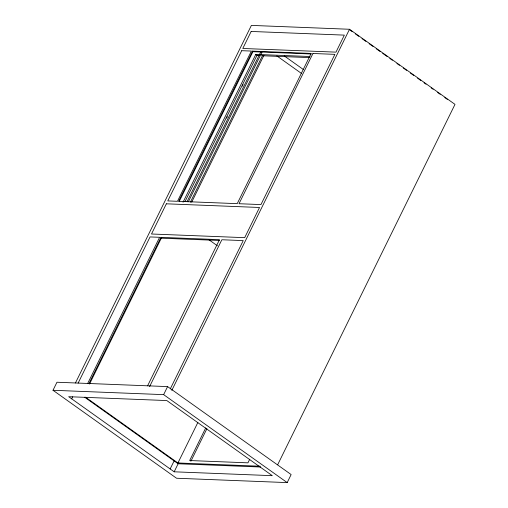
<?xml version="1.0" encoding="UTF-8"?>
<svg xmlns="http://www.w3.org/2000/svg" width="508" height="508" viewBox="0 0 508 508"><rect width="100%" height="100%" fill="white"/><g stroke="black" fill="none" stroke-linecap="round" stroke-linejoin="round"><path stroke-width="0.76" d="M53.003 390.277L56.96 382.238L167.596 386.601L291.141 474.561L287.185 482.6L176.549 478.238L53.003 390.277L163.639 394.64L287.185 482.6M75.438 382.975L251.384 25.4L349.51 29.267L454.997 104.369L277.647 464.788M78.143 383.083L150.063 236.925L159.607 237.299L87.687 383.457M71.672 398.831L72.663 396.818M252.533 51.111L178.613 201.339L237.223 203.651L311.144 53.423L252.533 51.111L252.921 51.695L311.271 53.994M89.021 383.508L160.941 237.35L219.507 239.662L147.587 385.82M179.102 201.714L252.921 51.695M89.522 384.054L161.303 238.182L160.941 237.35M183.032 202.228L255.778 54.394L310.045 56.528M184.963 201.682L257.01 55.27L259.226 55.353M226.644 118.11L227.343 116.688M242.386 86.125L243.084 84.703M187.071 201.663L260.839 51.752M188.392 201.714L262.153 51.803M190.379 202.171L262.426 55.759L309.34 57.607M191.694 202.159L263.95 55.302M149.587 386.62L221.856 239.751L243.243 240.595L170.275 388.88M163.639 394.64L167.596 386.601M171.812 390.398L349.51 29.267M170.155 468.947L174.111 460.908M85.484 397.161L177.927 462.978L197.866 422.459M174.168 471.805L272.294 475.672L166.808 400.564L68.682 396.697L174.168 471.805L178.822 462.344M205.753 427.857L189.674 460.54L247.955 462.839L249.701 459.283M190.868 461.277L206.915 428.663M258.896 55.62L257.423 55.562L255.778 54.394M161.303 238.182L219.329 240.468M177.927 462.978L260.166 466.223M260.42 467.004L178.124 463.766L84.639 397.205M349.72 29.883L352.304 31.725M355.536 34.023L358.769 36.322M362.001 38.627L365.881 41.389M369.113 43.688L372.993 46.45M376.225 48.749L380.098 51.511M382.689 53.353L387.21 56.578M389.795 58.42L392.386 60.255M396.907 63.481L399.491 65.322M403.371 68.085L406.603 70.383M410.483 73.146L413.715 75.444M417.595 78.207L420.827 80.512M424.059 82.81L425.996 84.195M431.171 87.871L433.108 89.256M437.636 92.475L440.22 94.317M444.748 97.542L447.332 99.377M284.289 55.931L303.613 69.691M276.873 55.924L301.333 73.343M260.788 54.591L262.426 55.759M209.048 239.846L217.424 245.809M166.357 203.81L151.505 233.998L244.685 237.668L259.537 207.48L166.357 203.81M241.706 50.686L167.78 200.914L177.463 201.295L251.384 51.067L241.706 50.686M251.168 31.452L242.792 48.47L335.972 52.14L344.348 35.122L251.168 31.452M312.947 53.492L239.02 203.721L260.96 204.584L334.88 54.356L312.947 53.492"/></g></svg>
